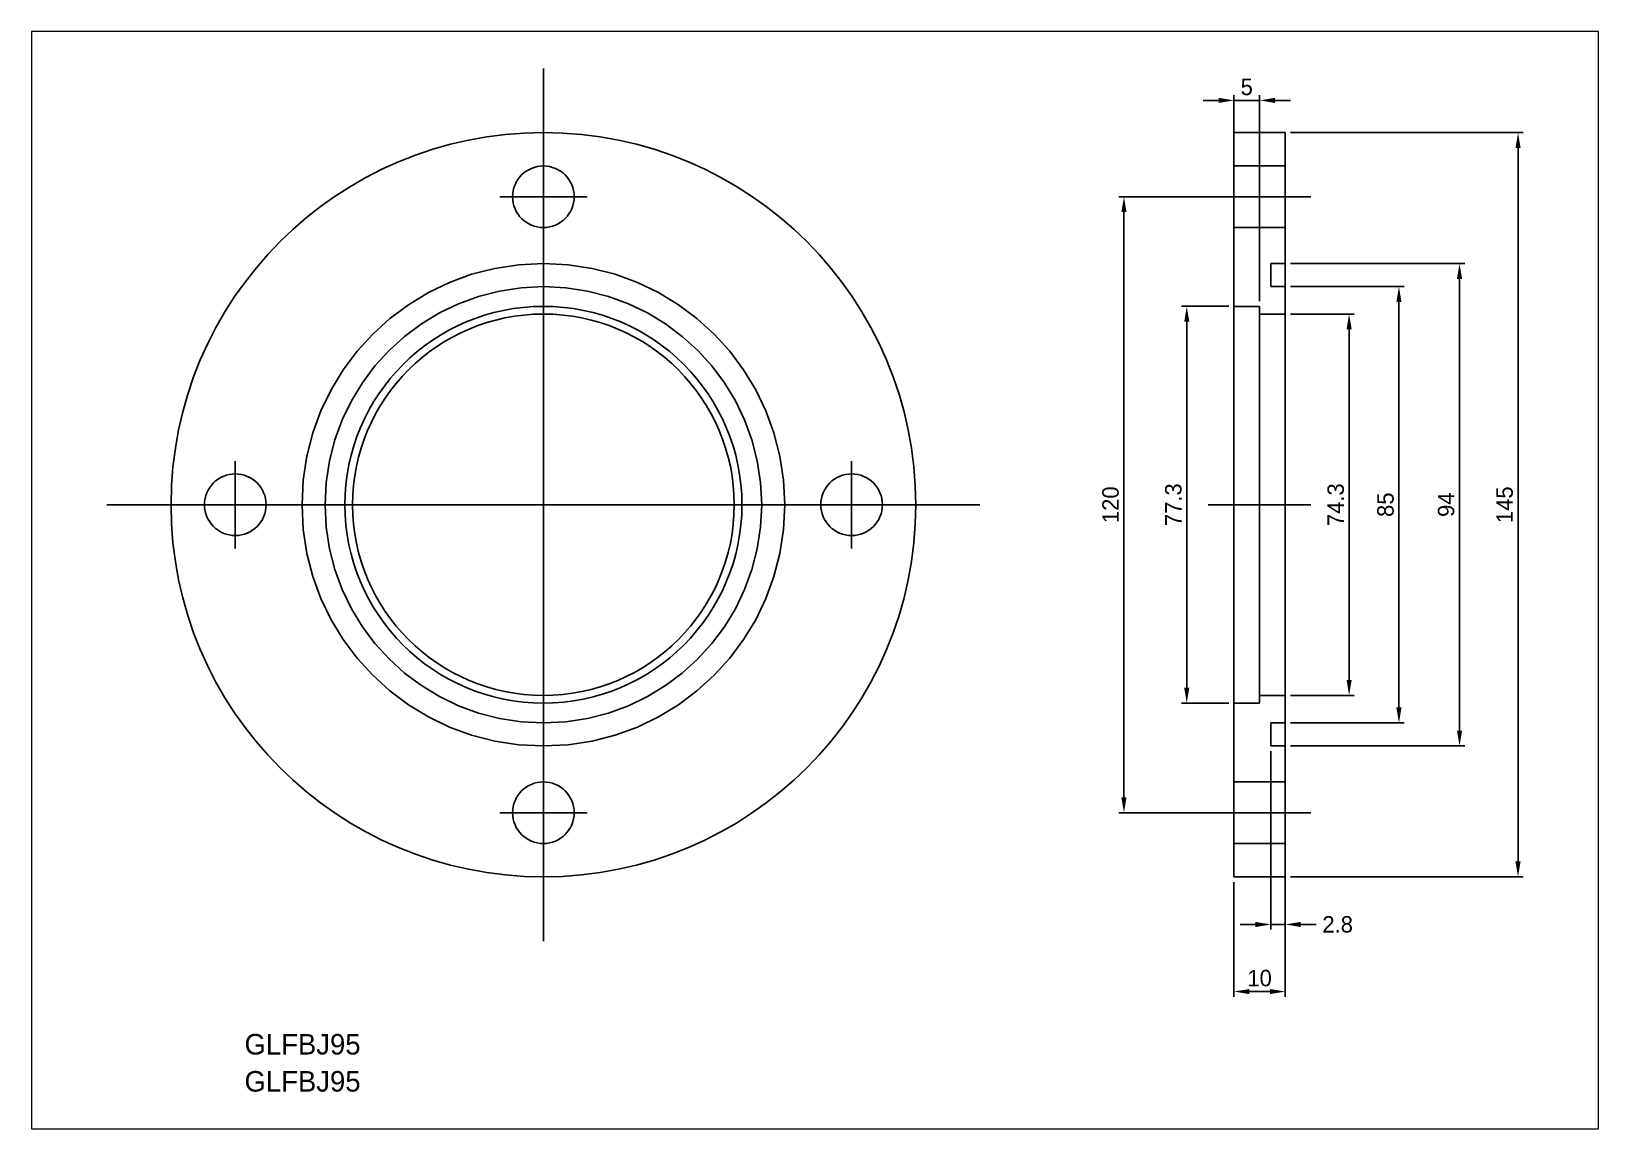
# Paper-space layout 'レイアウト1' of a CAD drawing. Extents: x 1.14 to 10.3, y 0.8 to 7.21.
# The model-space entities are those that its viewports show. They can reach past a viewport. Long polylines and large blocks are cut down to what shows.
import ezdxf

# ---------------------------------------------------------------- set-up
doc = ezdxf.new("R2010")
doc.units = 0
doc.header["$MEASUREMENT"] = 0
doc.linetypes.add('CENTER', pattern=[2, 1.25, -0.25, 0.25, -0.25])
doc.linetypes.add('DASHED', pattern=[0.75, 0.5, -0.25])
doc.layers.get('0').update_dxf_attribs({"linetype": 'CONTINUOUS'})
doc.layers.get('DEFPOINTS').update_dxf_attribs({"linetype": 'CONTINUOUS'})
doc.layers.add('CENTER', color=1, linetype='CENTER')
doc.dimstyles.new('MISUMI', dxfattribs={"dimtxt": 3.2, "dimasz": 3, "dimexe": 1, "dimexo": 1, "dimgap": 1, "dimtad": 1, "dimdec": 4, "dimdsep": 46, "dimtxsty": 'STANDARD', "dimcen": 0, "dimadec": 0, "dimazin": 0, "dimtfac": 0.6, "dimtdec": 4, "dimtix": 1, "dimtmove": 2, "dimatfit": 3, "dimfxl": 1, "dimtvp": 1, "dimtolj": 1, "dimarcsym": 0})

# ---------------------------------------------------------------- blocks, each defined once
blk = doc.blocks.new('*D19')
at = {"color": 0, "linetype": 'Continuous', "lineweight": -2}
for p, q in [((154.27, 97.55), (145.09, 97.55)), ((146.09, 94.55), (146.09, 23.25)), ((154.27, 20.25), (145.09, 20.25))]:
    blk.add_line(p, q, dxfattribs=at)
at = {"color": 0, "linetype": 'Continuous'}
for points in [[(145.59, 94.55), (146.59, 94.55), (146.09, 97.55)], [(145.59, 23.25), (146.59, 23.25), (146.09, 20.25)]]:
    blk.add_solid(points, dxfattribs=at)
at = {"layer": 'DEFPOINTS', "color": 0, "linetype": 'Continuous'}
for p in [(155.27, 97.55), (146.09, 20.25), (155.27, 20.25)]:
    blk.add_point(p, dxfattribs=at)
at = {"color": 0, "linetype": 'Continuous', "insert": (143.49, 58.9), "char_height": 3.2, "attachment_point": 5, "rotation": 90}
blk.add_mtext('\\A1;77.3', dxfattribs=at)
blk = doc.blocks.new('*D18')
at = {"color": 0, "linetype": 'Continuous', "lineweight": -2}
for p, q in [((166.27, 96.05), (178.7, 96.05)), ((177.7, 93.05), (177.7, 24.75)), ((166.27, 21.75), (178.7, 21.75))]:
    blk.add_line(p, q, dxfattribs=at)
at = {"color": 0, "linetype": 'Continuous'}
for points in [[(177.2, 93.05), (178.2, 93.05), (177.7, 96.05)], [(177.2, 24.75), (178.2, 24.75), (177.7, 21.75)]]:
    blk.add_solid(points, dxfattribs=at)
at = {"layer": 'DEFPOINTS', "color": 0, "linetype": 'Continuous'}
for p in [(165.27, 96.05), (165.27, 21.75), (177.7, 21.75)]:
    blk.add_point(p, dxfattribs=at)
at = {"color": 0, "linetype": 'Continuous', "insert": (175.1, 58.9), "char_height": 3.2, "attachment_point": 5, "rotation": 90}
blk.add_mtext('\\A1;74.3', dxfattribs=at)
blk = doc.blocks.new('*D17')
at = {"color": 0, "linetype": 'Continuous', "lineweight": -2}
for p, q in [((166.27, 101.4), (188.4, 101.4)), ((187.4, 98.4), (187.4, 19.4)), ((166.27, 16.4), (188.4, 16.4))]:
    blk.add_line(p, q, dxfattribs=at)
at = {"color": 0, "linetype": 'Continuous'}
for points in [[(186.9, 98.4), (187.9, 98.4), (187.4, 101.4)], [(186.9, 19.4), (187.9, 19.4), (187.4, 16.4)]]:
    blk.add_solid(points, dxfattribs=at)
at = {"layer": 'DEFPOINTS', "color": 0, "linetype": 'Continuous'}
for p in [(165.27, 101.4), (165.27, 16.4), (187.4, 16.4)]:
    blk.add_point(p, dxfattribs=at)
at = {"color": 0, "linetype": 'Continuous', "insert": (184.8, 58.9), "char_height": 3.2, "attachment_point": 5, "rotation": 90}
blk.add_mtext('\\A1;85', dxfattribs=at)
blk = doc.blocks.new('*D16')
at = {"color": 0, "linetype": 'Continuous', "lineweight": -2}
for p, q in [((166.27, 105.9), (200.2, 105.9)), ((199.2, 102.9), (199.2, 14.9)), ((166.27, 11.9), (200.2, 11.9))]:
    blk.add_line(p, q, dxfattribs=at)
at = {"color": 0, "linetype": 'Continuous'}
for points in [[(198.7, 102.9), (199.7, 102.9), (199.2, 105.9)], [(198.7, 14.9), (199.7, 14.9), (199.2, 11.9)]]:
    blk.add_solid(points, dxfattribs=at)
at = {"layer": 'DEFPOINTS', "color": 0, "linetype": 'Continuous'}
for p in [(165.27, 105.9), (165.27, 11.9), (199.2, 11.9)]:
    blk.add_point(p, dxfattribs=at)
at = {"color": 0, "linetype": 'Continuous', "insert": (196.6, 58.9), "char_height": 3.2, "attachment_point": 5, "rotation": 90}
blk.add_mtext('\\A1;94', dxfattribs=at)
blk = doc.blocks.new('*D15')
at = {"color": 0, "linetype": 'Continuous', "lineweight": -2}
for p, q in [((152.27, 137.67), (149.27, 137.67)), ((155.27, 98.55), (155.27, 138.67)), ((155.27, 137.67), (160.27, 137.67)), ((160.27, 98.55), (160.27, 138.67)), ((163.27, 137.67), (166.27, 137.67))]:
    blk.add_line(p, q, dxfattribs=at)
at = {"color": 0, "linetype": 'Continuous'}
for points in [[(152.27, 138.17), (152.27, 137.17), (155.27, 137.67)], [(163.27, 138.17), (163.27, 137.17), (160.27, 137.67)]]:
    blk.add_solid(points, dxfattribs=at)
at = {"layer": 'DEFPOINTS', "color": 0, "linetype": 'Continuous'}
for p in [(160.27, 137.67), (155.27, 97.55), (160.27, 97.55)]:
    blk.add_point(p, dxfattribs=at)
at = {"color": 0, "linetype": 'Continuous', "insert": (157.77, 140.27), "char_height": 3.2, "attachment_point": 5}
blk.add_mtext('\\A1;5', dxfattribs=at)
blk = doc.blocks.new('*D14')
at = {"color": 0, "linetype": 'Continuous', "lineweight": -2}
for p, q in [((162.47, 10.9), (162.47, -23.87)), ((165.27, 10.9), (165.27, -23.87)), ((159.47, -22.87), (156.47, -22.87)), ((162.47, -22.87), (165.27, -22.87)), ((168.27, -22.87), (171.27, -22.87))]:
    blk.add_line(p, q, dxfattribs=at)
at = {"color": 0, "linetype": 'Continuous'}
for points in [[(159.47, -22.37), (159.47, -23.37), (162.47, -22.87)], [(168.27, -22.37), (168.27, -23.37), (165.27, -22.87)]]:
    blk.add_solid(points, dxfattribs=at)
at = {"layer": 'DEFPOINTS', "color": 0, "linetype": 'Continuous'}
for p in [(162.47, 11.9), (165.27, 11.9), (165.27, -22.87)]:
    blk.add_point(p, dxfattribs=at)
at = {"color": 0, "linetype": 'Continuous', "insert": (175.47, -22.87), "char_height": 3.2, "attachment_point": 5}
blk.add_mtext('\\A1;2.8', dxfattribs=at)
blk = doc.blocks.new('*D13')
at = {"color": 0, "linetype": 'Continuous', "lineweight": -2}
for p, q in [((155.27, -14.6), (155.27, -36.94)), ((165.27, -14.6), (165.27, -36.94)), ((158.27, -35.94), (162.27, -35.94))]:
    blk.add_line(p, q, dxfattribs=at)
at = {"color": 0, "linetype": 'Continuous'}
for points in [[(158.27, -35.44), (158.27, -36.44), (155.27, -35.94)], [(162.27, -35.44), (162.27, -36.44), (165.27, -35.94)]]:
    blk.add_solid(points, dxfattribs=at)
at = {"layer": 'DEFPOINTS', "color": 0, "linetype": 'Continuous'}
for p in [(155.27, -13.6), (165.27, -13.6), (165.27, -35.94)]:
    blk.add_point(p, dxfattribs=at)
at = {"color": 0, "linetype": 'Continuous', "insert": (160.27, -33.34), "char_height": 3.2, "attachment_point": 5}
blk.add_mtext('\\A1;10', dxfattribs=at)
blk = doc.blocks.new('*D12')
at = {"color": 0, "linetype": 'Continuous', "lineweight": -2}
for p, q in [((154.27, 118.9), (132.86, 118.9)), ((133.86, 115.9), (133.86, 1.9)), ((154.27, -1.1), (132.86, -1.1))]:
    blk.add_line(p, q, dxfattribs=at)
at = {"color": 0, "linetype": 'Continuous'}
for points in [[(133.36, 115.9), (134.36, 115.9), (133.86, 118.9)], [(133.36, 1.9), (134.36, 1.9), (133.86, -1.1)]]:
    blk.add_solid(points, dxfattribs=at)
at = {"layer": 'DEFPOINTS', "color": 0, "linetype": 'Continuous'}
for p in [(155.27, 118.9), (133.86, -1.1), (155.27, -1.1)]:
    blk.add_point(p, dxfattribs=at)
at = {"color": 0, "linetype": 'Continuous', "insert": (131.26, 58.9), "char_height": 3.2, "attachment_point": 5, "rotation": 90}
blk.add_mtext('\\A1;120', dxfattribs=at)
blk = doc.blocks.new('*D11')
at = {"color": 0, "linetype": 'Continuous', "lineweight": -2}
for p, q in [((166.27, 131.4), (211.59, 131.4)), ((210.59, 128.4), (210.59, -10.6)), ((166.27, -13.6), (211.59, -13.6))]:
    blk.add_line(p, q, dxfattribs=at)
at = {"color": 0, "linetype": 'Continuous'}
for points in [[(210.09, 128.4), (211.09, 128.4), (210.59, 131.4)], [(210.09, -10.6), (211.09, -10.6), (210.59, -13.6)]]:
    blk.add_solid(points, dxfattribs=at)
at = {"layer": 'DEFPOINTS', "color": 0, "linetype": 'Continuous'}
for p in [(165.27, 131.4), (165.27, -13.6), (210.59, -13.6)]:
    blk.add_point(p, dxfattribs=at)
at = {"color": 0, "linetype": 'Continuous', "insert": (207.99, 58.9), "char_height": 3.2, "attachment_point": 5, "rotation": 90}
blk.add_mtext('\\A1;145', dxfattribs=at)

msp = doc.modelspace()

# ---------------------------------------------------------------- linework, layer by layer
at = {"color": 7, "linetype": 'Continuous'}
for p, q in [((155.27453, 131.3978), (165.27453, 131.3978)), ((155.27453, -13.6022), (155.27453, 131.3978)), ((165.27453, 131.3978), (165.27453, -13.6022)), ((165.27453, -13.6022), (155.27453, -13.6022))]:
    msp.add_line(p, q, dxfattribs=at)
at = {"color": 3, "linetype": 'DASHED'}
for p, q in [((165.27453, 124.8978), (155.27453, 124.8978)), ((165.27453, 112.8978), (155.27453, 112.8978)), ((162.47453, 105.8978), (165.27453, 105.8978)), ((162.47453, 105.8978), (162.47453, 101.3978)), ((165.27453, 101.3978), (162.47453, 101.3978)), ((160.27453, 97.5478), (155.27453, 97.5478)), ((160.27453, 20.2478), (160.27453, 97.5478)), ((165.27453, 96.0478), (160.27453, 96.0478)), ((165.27453, 21.7478), (160.27453, 21.7478)), ((160.27453, 20.2478), (155.27453, 20.2478)), ((165.27453, 16.3978), (162.47453, 16.3978)), ((162.47453, 16.3978), (162.47453, 11.8978)), ((162.47453, 11.8978), (165.27453, 11.8978)), ((165.27453, 4.8978), (155.27453, 4.8978)), ((165.27453, -7.1022), (155.27453, -7.1022))]:
    msp.add_line(p, q, dxfattribs=at)
at = {"color": 7, "linetype": 'Continuous'}
for centre, radius in [((20.83063, 58.8978), 72.5), ((20.83063, 118.8978), 6), ((20.83063, 58.8978), 38.65), ((20.83063, 58.8978), 37.15), ((-39.16937, 58.8978), 6), ((80.83063, 58.8978), 6), ((20.83063, -1.1022), 6)]:
    msp.add_circle(centre, radius, dxfattribs=at)
at = {"color": 3, "linetype": 'DASHED'}
for radius in [47, 42.5]:
    msp.add_circle((20.83063, 58.8978), radius, dxfattribs=at)
at = {"layer": 'CENTER', "color": 1, "linetype": 'CENTER'}
for p, q in [((20.83063, 143.8978), (20.83063, -26.1022)), ((29.33063, 118.8978), (12.33063, 118.8978)), ((170.27453, 118.8978), (150.27453, 118.8978)), ((-39.16937, 67.3978), (-39.16937, 50.3978)), ((80.83063, 50.3978), (80.83063, 67.3978)), ((105.83063, 58.8978), (-64.16937, 58.8978)), ((170.27453, 58.8978), (150.27453, 58.8978)), ((12.33063, -1.1022), (29.33063, -1.1022)), ((170.27453, -1.1022), (150.27453, -1.1022))]:
    msp.add_line(p, q, dxfattribs=at)

# ---------------------------------------------------------------- texts
at = {"color": 7, "linetype": 'Continuous'}
for p in [(-37.36839, -48.20609), (-37.36839, -55.42912)]:
    msp.add_text('GLFBJ95', height=4, dxfattribs=at).set_placement(p)

# ---------------------------------------------------------------- dimensions: what is measured, and where the dimension line sits
for base, p1, p2, picture, middle in [((160.27453, 137.66694), (155.27453, 97.5478), (160.27453, 97.5478), '*D15', (157.77453, 140.26694)), ((165.27453, -35.93509), (155.27453, -13.6022), (165.27453, -13.6022), '*D13', (160.27453, -33.33509))]:
    dim = msp.add_linear_dim(base=base, p1=p1, p2=p2, dimstyle='MISUMI', dxfattribs=at)
    dim.commit()
    dim.dimension.update_dxf_attribs({"geometry": picture, "text_midpoint": middle})
for base, p1, p2, picture, middle in [((210.5853, -13.6022), (165.27453, 131.3978), (165.27453, -13.6022), '*D11', (207.9853, 58.8978)), ((133.86422, -1.1022), (155.27453, 118.8978), (155.27453, -1.1022), '*D12', (131.26422, 58.8978)), ((199.2036, 11.8978), (165.27453, 105.8978), (165.27453, 11.8978), '*D16', (196.6036, 58.8978)), ((187.40036, 16.3978), (165.27453, 101.3978), (165.27453, 16.3978), '*D17', (184.80036, 58.8978)), ((146.08901, 20.2478), (155.27453, 97.5478), (155.27453, 20.2478), '*D19', (143.48901, 58.8978)), ((177.70484, 21.7478), (165.27453, 96.0478), (165.27453, 21.7478), '*D18', (175.10484, 58.8978))]:
    dim = msp.add_linear_dim(base=base, p1=p1, p2=p2, angle=90, dimstyle='MISUMI', dxfattribs=at)
    dim.commit()
    dim.dimension.update_dxf_attribs({"geometry": picture, "text_midpoint": middle})
dim = msp.add_linear_dim(base=(165.27453, -22.87281), p1=(162.47453, 11.8978), p2=(165.27453, 11.8978), dimstyle='MISUMI', dxfattribs=at)
dim.commit()
dim.dimension.update_dxf_attribs({"geometry": '*D14', "text_midpoint": (175.47453, -22.87281), "dimtype": 160})

psp = doc.layouts.new('レイアウト1')

# ---------------------------------------------------------------- viewports
at = {"layer": '0', "color": 7, "linetype": 'Continuous'}
psp.add_viewport(center=(5.7217, 4.0083), size=(9.1547, 6.413333), view_center_point=(73.70796, 44.23434), view_height=213.7777686, dxfattribs=at)

doc.saveas('drawing.dxf')
